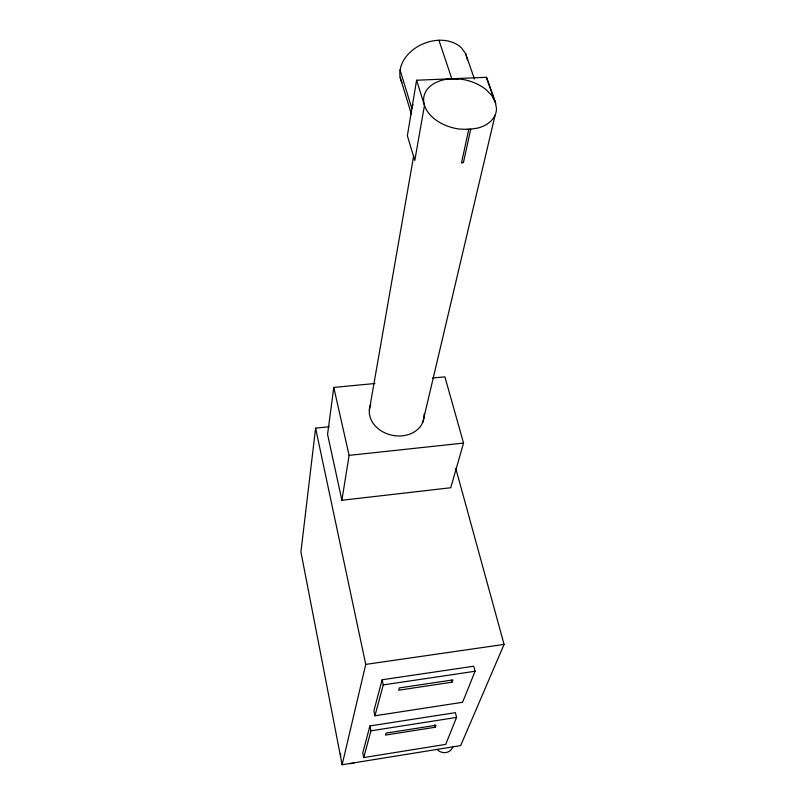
<?xml version="1.0" encoding="UTF-8"?>
<svg xmlns="http://www.w3.org/2000/svg" width="805" height="805" viewBox="0 0 805 805"><rect width="100%" height="100%" fill="white"/><g stroke="black" fill="none" stroke-linecap="round" stroke-linejoin="round"><path stroke-width="1.21" d="M329.275 426.741L315.6 428.139L300.919 551.918L342.135 764.75L460.661 745.601L504.081 644.403L455.841 468.651M374.979 383.502L333.783 387.426L327.565 434.318L341.894 500.277L450.74 487.75L463.549 443.082L444.903 376.851L432.416 378.038M341.894 500.277L349.098 455.368L333.783 387.426M416.588 80.238L407.37 135.733L414.776 160.527L424.476 105.395L416.588 80.238L486.582 77.3L495.377 102.104L496.494 108.695A36.909 24.724 12.3 0 1 477.717 128.086L468.741 129.444L459.142 129.031A36.909 24.724 12.3 0 1 426.68 90.12A36.909 24.724 12.3 0 1 486.28 89.818L491.885 95.664L495.377 102.104M369.344 410.067L413.72 155.586M466.628 129.353L470.724 129.152L463.469 162.429L461.537 162.741L468.741 129.444M342.135 764.75L365.742 664.397L315.6 428.139M422.867 422.062L495.145 115.004M369.938 725.939L362.783 752.856L363.739 757.565L445.708 744.373L456.566 717.426L455.389 712.656L369.938 725.939L370.954 730.819L363.739 757.565M382.144 679.762L373.892 710.815L374.939 715.776L462.593 702.292L475.081 671.259L473.783 666.228L382.144 679.762L383.261 684.904L374.939 715.776M452.078 682.187L452.923 679.913L399.34 687.923L398.666 690.197L452.078 682.187L451.585 680.185M435.294 727.237L436.028 725.265L386.038 733.124L385.464 735.086L435.294 727.237L434.73 724.852M370.954 730.819L456.566 717.426M383.261 684.904L475.081 671.259M365.742 664.397L504.081 644.403M349.098 455.368L463.549 443.082M463.469 162.429L461.537 162.741M474.427 78.991L465.592 53.543L461.416 47.847A35.028 26.505 -22.2 0 0 417.875 46.469A35.028 26.505 -22.2 0 0 401.947 82.694M486.321 77.31L495.618 103.553M438.936 40.25L451.806 78.759M400.095 70.065L411.878 108.615A35.792 26.183 -21.5 0 1 412.955 104.449M400.145 77.22L411.496 114.491M465.592 53.543L467.564 60.214M354.452 762.687A9.66 9.197 14 0 1 349.541 763.532M340.696 755.905A9.66 9.197 14 0 1 340.535 753.5M452.913 746.678A9.58 8.885 29 0 1 446.091 752.524A9.58 8.885 29 0 1 437.035 749.405M424.074 414.062A27.622 22.238 11.7 0 1 393.071 435.435A27.622 22.238 11.7 0 1 370.743 404.432M448.355 79.041A35.792 26.183 -21.5 0 1 458.518 79.031"/></g></svg>
